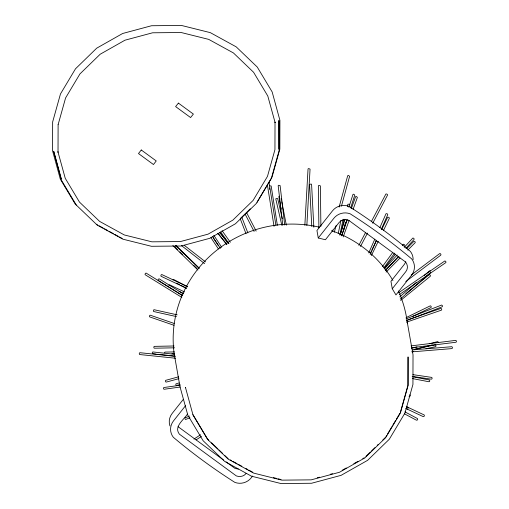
<?xml version="1.0" encoding="UTF-8"?>
<svg xmlns="http://www.w3.org/2000/svg" width="509" height="509" viewBox="0 0 509 509"><rect width="100%" height="100%" fill="white"/><g stroke="black" fill="none" stroke-linecap="round" stroke-linejoin="round"><path stroke-width="0.76" d="M278.811 149.054L278.894 120.429L279.097 150.67L271.348 178.398L256.46 203.326L235.444 223.769L209.733 238.327L181.083 246.012L151.447 246.292L122.834 239.16L97.206 225.093L75.211 204.045L60.329 179.181L52.573 150.817L52.65 121.931L60.469 93.961L75.497 68.804L96.697 48.177L122.644 33.492L151.548 25.736L181.458 25.45L210.325 32.646L236.182 46.841L257.268 67.061L272.156 91.932L279.912 120.289L279.829 149.175L272.01 177.145L256.981 202.302M304.846 225.252L308.047 168.937L308.619 168.549L310.057 169.103L306.851 225.411M338.231 233.574L340.922 220.352M339.942 234.834L343.104 219.277M404.668 245.542L404.795 244.956L403.363 244.167L402.384 245.414M341.062 232.817L344.199 219.678M347.342 206.533L347.895 204.217L349.473 204.243L349.74 204.777M343.46 231.054L345.49 222.554M332.383 231.64L332.803 230.106M339.109 207.093L347.723 175.65L348.423 175.408L349.619 176.305L341.424 206.215M334.279 232.295L336.169 225.392M400.316 412.608L407.976 385.205L408.059 356.911L408.046 385.618L400.386 413.022L385.669 437.67L364.896 457.877L339.484 472.263L311.164 479.86L281.865 480.14L253.584 473.09L228.255 459.188L207.589 439.375L193.013 415.013L185.435 387.343L185.505 387.756M339.923 235.139L345 219.29M348.875 207.214L352.985 194.381L353.679 194.183L354.773 195.1L350.656 207.933M341.704 235.864L346.782 220.009M341.711 235.393L347.335 219.723M351.356 208.525L355.638 196.582L356.345 196.41L357.388 197.377L353.106 209.32M343.187 236.933L349.085 220.512M368.745 252.916L374.809 239.135M379.918 227.529L385.987 213.748L386.751 213.634L387.616 214.117L387.731 214.722L381.343 229.228M370.164 254.615L376.234 240.833M370.367 253.113L371.055 251.681M371.748 250.243L376.584 240.223M381.763 229.476L387.629 217.298L388.405 217.216L389.251 217.737L389.328 218.348L383.462 230.52M371.373 255.588L378.276 241.266M164.566 352.864L164.954 352.075L174.479 351.923M358.826 245.332L365.494 232.683M371.424 221.434L385.879 194.031L386.662 193.974L387.483 194.527L387.527 195.144L372.703 223.254M360.474 246.445L367.517 233.09M405.794 261.791L404.439 264.228L390.95 281.28L392.274 288.762L395.957 294.927L411.52 275.261A14.067 13.552 -10 0 0 411.717 258.922A586.896 565.55 -10 0 0 350.141 213.793A14.067 13.552 -10 0 0 333.828 218.31L318.265 237.977L325.416 239.758L338.911 222.713C341.208 219.729 345.236 218.959 348.665 220.27L405.616 262.014C407.862 264.833 408.11 268.873 405.762 271.711L392.274 288.762M385.994 436.588L386.789 435.252M387.584 433.923L391.962 426.599M392.757 425.263L395.544 420.599M396.339 419.27L399.915 413.276M279.187 196.162L278.83 196.659L280.65 206.024M382.437 266.551L392.751 252.445M383.799 267.874L394.583 253.126M384.25 268.472L395.518 254.137M183.355 399.304L172.169 413.435A14.067 13.552 -10 0 0 169.923 425.912M185.651 405.558L173.493 420.918A14.067 13.552 -10 0 0 173.302 437.256A586.896 565.55 -10 0 0 234.872 482.392A14.067 13.552 -10 0 0 251.185 477.868L252.649 476.03M187.446 414.116C183.87 419.772 173.505 426.625 179.397 434.171L236.348 475.915C239.777 477.219 243.805 476.449 246.101 473.465M384.308 269.038L397.224 255.003M404.216 247.399L412.831 238.047L413.613 238.212L414.192 238.956L413.995 239.535L405.921 248.303M385.472 270.527L398.388 256.491M385.561 269.999L398.929 256.466M406.729 248.577L413.97 241.247L414.752 241.444L415.299 242.214L415.07 242.78L407.83 250.11M386.108 272.099L400.029 258.006M240.242 218.584L244.148 214.785M245.822 213.156L250.288 208.817M365.946 456.369L370.437 451.998M371.564 450.904L374.929 447.627M377.175 445.445L378.295 444.351M382.787 439.986L385.599 437.256M399.8 296.9L416.534 282.26M424.302 275.464L429.679 270.763L430.487 271.03M400.208 299.114L430.678 272.449M405.838 293.693L429.252 274.65L430.054 274.955L430.519 275.821L430.181 276.381L400.608 300.437M168.88 285.314L169.535 284.805L184.576 291.95M411.247 274.994L439.795 253.501L440.59 253.838L441.01 254.723L440.641 255.27L405.756 281.534M172.977 279.95L173.652 279.479L187.675 286.866M398.509 292.86L444.86 260.945L445.649 261.314L446.024 262.218L445.617 262.752L399.266 294.673M193.935 439.082L200.584 434.75M196.13 439.878L201.456 436.41M342.156 470.297L346.279 467.962M353.831 463.68L357.954 461.351M362.764 458.628L364.139 457.852M406.061 317.641L430.359 305.801L431.066 306.272L431.269 307.188L430.773 307.633L412.907 316.344M185.053 417.908L189.443 416.076M189.952 417.787L185.562 419.499L184.945 418.799M406.093 318.825L441.666 305.031L442.34 305.565L442.461 306.494L441.907 306.895L406.328 320.689M407.97 319.741L440.991 308.378L441.647 308.931L441.723 309.873L441.15 310.248L406.627 322.127M179.053 382.984L175.993 383.831L175.79 384.696L176.311 385.472L180.097 384.53M178.634 376.813L165.61 380.363L165.4 381.273L165.94 382.074L166.691 381.979L178.945 378.639M317.215 477.805L319.512 477.188M330.226 474.312L332.523 473.701M411.59 348.315L416.973 346.928M429.272 343.766L437.721 341.596L438.364 342.226M413.887 349.677L432.332 344.937M414.358 349.301L435.341 344.784L435.965 345.439L435.92 346.419L435.252 346.744L425.925 348.748M411.934 351.757L413.486 351.426M269.655 185.836L271.176 185.989L277.36 225.264M180.199 385.243L163.733 387.546L163.434 388.38L163.841 389.213L164.547 389.213L180.231 387.018M411.037 345.891L455.86 340.362L456.427 341.075L456.293 342.042L455.58 342.309L411.546 347.736M412.354 349.925L451.903 346.699L452.45 347.431L452.266 348.398L451.54 348.633L411.997 351.859M409.02 396.435L409.802 396.416L410.248 395.569L409.904 394.755M174.014 345.98L154.176 346.368L153.775 347.189L154.081 348.105L154.787 348.201L174.625 347.812M171.883 353.736L174.263 353.698M406.952 408.975L407.773 408.994M175.23 356.338L139.752 352.686L139.262 353.45L139.434 354.398L140.096 354.582L175.573 358.234M173.995 354.2L152.738 351.942L152.267 352.673L152.426 353.583L156.212 354.099M157.79 354.264L175.109 356.109M412.926 374.643L431.778 377.398L432.166 378.193L431.791 379.065L431.021 379.141L412.169 376.386M412.366 376.698L429.462 379.988L429.825 380.796L429.411 381.655L428.635 381.699L412.315 378.556M238.352 469.094L235.031 468.426L226.072 461.86M177.177 314.842L153.966 309.682L153.4 310.375L153.444 311.343L154.049 311.61L176.489 316.598M273.384 477.633L276.444 478.39M277.971 478.772L281.025 479.535M406.443 406.825L407.964 407.27L408.282 408.142M174.148 323.438L150.123 315.154L149.519 315.745L149.43 316.668L149.951 317.005L173.976 325.289M406.246 406.506L424.194 414.956L424.404 415.859L423.787 416.636L422.954 416.515L405.724 408.409M187.554 286.682L161.741 274.504L161.054 275.032L160.838 275.98L161.308 276.393L186.402 288.234M179.143 291.383L183.437 293.426M176.648 283.119L179.454 284.595M180.854 285.333L186.466 288.291M404.935 411.864L417.507 418.576L417.692 419.486L417.043 420.237L416.203 420.084L404.331 413.747M96.296 224.265L97.658 225.016M99.02 225.761L103.104 228M104.466 228.751L107.87 230.615M109.225 231.366L113.31 233.606M114.671 234.35L118.075 236.221M119.437 236.965L122.16 238.46M230.233 459.901L231.601 460.651M232.969 461.402L237.079 463.654M238.447 464.405L241.87 466.289M245.981 468.541L247.349 469.292M248.716 470.042L252.827 472.301M182.527 295.589L146.064 273.047L145.339 273.479L144.995 274.396L145.377 274.866L181.834 297.409M183.342 293.871L159.107 278.786L158.407 279.199L158.07 280.077L158.433 280.529L182.674 295.621M178.074 426.682L223.508 459.983M184.296 245.325L205.534 261.9M181.49 245.586L204.599 263.624M208.665 440.062L207.519 438.962L192.936 414.6M211.534 442.817L217.852 448.868M218.997 449.969L222.439 453.271M224.736 455.472L228.178 458.768M175.904 245.433L199.223 268.084M177.635 249.728L174.606 246.426M179.912 251.936L182.756 254.697M193.56 265.195L196.977 268.504M175.726 245.643L199.051 268.428M172.856 245.567L197.886 270.018M219.659 232.498L228.802 243.455M217.795 233.332L226.931 244.288M219.907 232.607L228.089 243.321M218.043 233.294L226.715 244.638M222.07 230.653L230.335 242.278M220.632 231.913L228.904 243.537M212.482 236.418L220.378 248.335M210.936 237.678L218.399 248.933M213.825 235.298L221.695 247.247M213.214 237.83L218.456 245.796M76.305 205.057L61.557 180.409L53.68 151.218L61.271 178.793M246.655 212.756L256.167 231.092M244.956 213.812L254.099 231.442M241.864 217.4L247.87 232.925M240.318 218.965L246.038 233.746M282.298 218.66L277.672 198.51L276.132 198.485L275.795 199L281.846 225.341M281.178 198.593L281.477 200.152M281.782 201.717L286.325 225.137M280.949 207.589L281.254 209.148M407.168 321.618L413.022 354.818L412.939 384.435L404.916 413.117L389.309 439.235L367.632 460.314L341.113 475.33L311.565 483.257L280.993 483.55L251.484 476.195L224.73 461.44L203.104 440.705L187.84 415.204L179.982 386.668L174.129 353.469M318.265 237.977L316.942 230.494L332.504 210.828A14.067 13.552 -10 0 1 348.818 206.304A586.896 565.55 -10 0 1 410.394 251.44A14.067 13.552 -10 0 1 413.13 259.603M268.994 182.165L275.897 225.207M267.384 184.862L274.033 226.34M269.516 187.891L269.764 189.463M284.716 224.984L280.096 185.505L278.601 185.276L278.175 185.747L282.794 225.226M313.837 227.23L311.584 184.398L311.063 183.991L309.567 184.493L311.775 226.537M320.893 226.308L320.371 185.836L318.876 185.41L318.354 185.842L318.895 227.892M399.61 293.795A117.611 113.329 -10 0 1 407.359 323.151M174.46 355.772A117.611 113.329 -10 0 1 319.448 227.199M331.531 230.679A117.611 113.329 -10 0 1 392.954 280.516M398.369 290.957A117.611 113.329 -10 0 1 399.31 293.082M58.109 124.686L58.026 152.28L57.931 151.739L65.254 178.322L79.468 202.079L99.618 221.396L124.317 234.954L151.898 241.826L180.466 241.552L208.079 234.146L232.861 220.117L253.119 200.412L267.473 176.381L274.943 149.659L275.019 122.065L275.114 122.605L267.798 96.023L253.584 72.265L233.434 52.949L208.728 39.39L181.153 32.519L152.585 32.792L124.966 40.198L100.184 54.228L79.932 73.932L65.578 97.963L58.109 124.686M141.267 149.983L138.493 153.553L153.463 164.528L156.238 160.952L141.267 149.983M178.404 103.111L175.611 106.585L190.582 117.554L193.375 114.086L178.404 103.111"/></g></svg>
